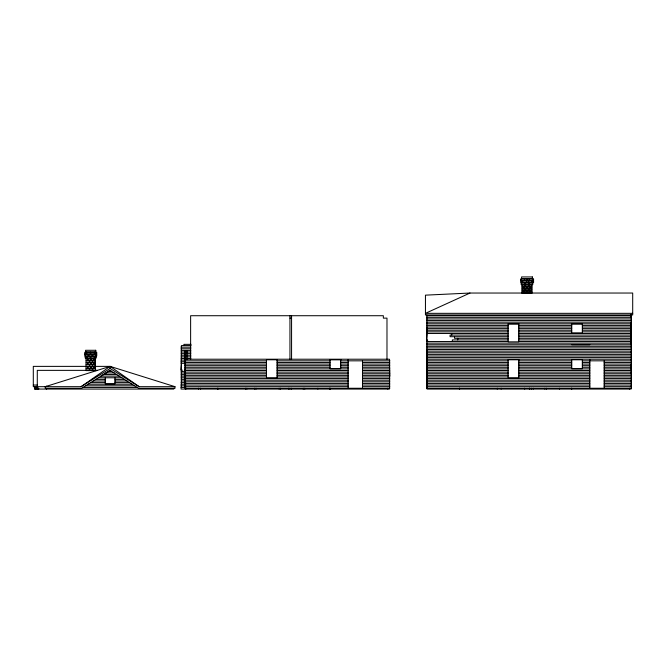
<?xml version="1.0" encoding="UTF-8"?>
<svg xmlns="http://www.w3.org/2000/svg" width="666" height="666" viewBox="0 0 666 666"><rect width="100%" height="100%" fill="white"/><g stroke="black" fill="none" stroke-linecap="round" stroke-linejoin="round"><path stroke-width="1" d="M34.699 386.655L34.499 387.445L38.012 387.462M34.915 387.445L34.499 389.061L173.793 389.061L173.593 388.295M38.478 389.061L38.678 388.295L38.678 389.061M46.445 389.061L46.645 388.295L46.645 389.061M181.485 347.177L181.06 348.793L190.834 348.793M181.485 348.793L181.06 350.408L190.834 350.408M181.485 350.408L181.06 352.014L190.834 352.014M181.485 352.014L181.06 353.629L190.834 353.629M181.485 353.629L181.06 355.244L190.834 355.244M181.485 355.244L181.06 356.859L190.834 356.859M181.485 358.475L181.06 360.09L185.639 360.09M181.485 360.09L181.06 361.696L185.639 361.696M181.485 361.696L181.06 363.311L185.639 363.311M181.485 363.311L181.06 369.772L181.976 369.772L181.976 371.378M181.485 372.993L181.06 374.608L185.639 374.608M181.485 376.148L181.06 377.764L185.639 377.764M181.485 377.764L181.06 379.379L185.639 379.379M389.41 388.261L389.41 389.061L181.06 389.061L181.485 379.379M426.848 314.951L426.648 315.717L631.501 315.717L631.193 314.527M427.064 315.717L426.648 317.332L631.501 317.332L631.085 315.717M427.064 317.332L426.648 318.947L631.501 318.947L631.085 317.332M427.064 318.947L426.648 320.562L631.501 320.562L631.085 318.947M427.064 320.562L426.648 322.178L631.501 322.178L631.085 320.562M427.064 322.178L426.648 323.784L631.501 323.784L631.085 322.178L631.085 344.763M427.064 323.784L426.648 325.399L508.133 325.399M427.064 325.399L426.648 327.014L508.133 327.014M427.064 328.629L426.648 330.244L508.133 330.244M427.064 330.244L426.648 331.859L508.133 331.859M427.064 331.859L426.648 333.466L508.133 333.466M427.064 333.466L426.648 339.926L427.564 339.926L427.564 341.541M427.064 343.148L426.648 344.763L631.501 344.763L631.068 343.082M427.064 346.312L426.648 347.918L631.501 347.918L631.085 346.312M427.064 347.918L426.648 349.533L631.501 349.533L631.085 347.918M631.085 386.655L631.501 388.261L426.648 388.261L426.648 351.149L427.064 349.533L427.064 389.061L631.085 389.061L631.085 388.261M181.485 374.608L181.06 376.148L185.639 376.148M427.064 344.763L426.648 346.312L631.501 346.312L631.068 344.697L631.485 344.697M86.247 366.375L33.3 366.375L33.3 386.68L81.069 386.68L110.123 366.375L174.983 386.68L174.983 388.295L138.703 388.295L110.123 370.404L100.932 376.148L119.306 376.148M81.069 386.68L110.123 368.498L110.123 366.375L94.547 366.375M110.123 370.404L81.535 388.295L45.255 388.295L45.255 386.68L110.123 366.375L139.169 386.68L174.983 386.68M469.996 293.04L425.449 295.155L425.449 314.951L632.7 314.951L632.7 293.04L469.996 293.04L425.449 313.336L632.7 313.336M45.255 386.68L46.87 386.172M34.915 389.061L37.737 388.628M521.986 293.198L524.683 293.198M525.099 293.198L528.829 293.198M529.245 293.198L531.943 293.198M289.951 318.132L291.566 318.132M518.756 325.399L571.728 325.399M582.342 325.399L631.501 325.399L631.085 323.784M518.756 327.014L571.728 327.014M582.342 327.014L631.501 327.014L631.085 325.399M508.133 328.629L426.648 328.629L427.064 327.014L426.648 341.541L508.133 341.541M518.756 328.629L571.728 328.629M582.342 328.629L631.501 328.629L631.085 327.014M518.756 330.244L571.728 330.244M582.342 330.244L631.501 330.244L631.085 328.629M518.756 331.859L571.728 331.859M582.342 331.859L631.501 331.859L631.085 330.244M518.756 333.466L631.501 333.466L631.085 331.859M508.133 335.081L450.074 335.081L450.074 336.696L508.133 336.696M518.756 335.081L631.501 335.081L631.085 333.466M631.485 336.63L631.068 336.63L631.501 338.311L518.756 338.311M518.756 336.696L631.501 336.696L631.085 335.081M508.133 338.311L454.52 338.311L454.52 336.696M508.133 339.926L452.331 339.926L452.331 341.541M518.756 339.926L631.501 339.926L631.068 338.236M631.485 341.467L631.068 341.467L631.501 343.148L426.648 343.148L426.981 341.849M518.756 341.541L631.501 341.541L631.068 339.851M191.075 344.347L183.916 344.347L183.916 345.562M571.728 344.697L589.826 344.697M191.075 345.562L181.485 345.562L181.06 347.177L190.834 347.177M426.648 351.149L631.501 351.149L631.085 349.533M426.648 352.764L631.501 352.764L631.085 351.149M426.648 354.379L631.501 354.379L631.085 352.764M184.965 355.594L185.381 355.594M426.648 355.594L427.064 355.594M426.648 355.994L631.501 355.994L631.085 354.379M426.648 357.6L631.501 357.6L631.085 355.994M190.834 358.475L181.06 358.475L181.485 356.859L181.06 371.378L185.073 371.378M184.965 359.215L389.41 359.215L389.826 360.83L340.667 360.83M426.648 359.215L631.501 359.215L631.085 357.6M329.936 359.557L341.35 359.557M184.965 360.173L185.381 360.173M426.648 360.173L427.064 360.173M184.965 360.83L266.458 360.83M277.073 360.83L330.045 360.83M426.648 360.83L508.133 360.83M518.756 360.83L571.728 360.83M582.342 360.83L631.501 360.83L631.085 359.215M184.965 362.446L266.458 362.446M277.073 362.446L330.045 362.446M340.667 362.446L348.151 362.446M362.495 362.446L389.826 362.446L389.41 360.83M426.648 362.446L508.133 362.446M518.756 362.446L571.728 362.446M582.342 362.446L589.826 362.446M604.17 362.446L631.501 362.446L631.085 360.83M184.965 364.061L266.458 364.061M277.073 364.061L330.045 364.061M340.667 364.061L348.151 364.061M362.495 364.061L389.826 364.061L389.41 362.446M426.648 364.061L508.133 364.061M518.756 364.061L571.728 364.061M582.342 364.061L589.826 364.061M604.17 364.061L631.501 364.061L631.085 362.446M184.965 365.676L266.458 365.676M277.073 365.676L330.045 365.676M340.667 365.676L348.151 365.676M362.495 365.676L389.826 365.676L389.41 364.061L389.826 376.964L362.495 376.964M426.648 365.676L508.133 365.676M518.756 365.676L571.728 365.676M582.342 365.676L589.826 365.676M604.17 365.676L631.501 365.676L631.085 364.061L631.501 376.964L604.17 376.964M184.965 367.282L266.458 367.282M277.073 367.282L330.045 367.282M340.667 367.282L348.151 367.282M362.495 367.282L389.826 367.282L389.41 365.676M426.648 367.282L508.133 367.282M518.756 367.282L571.728 367.282M582.342 367.282L589.826 367.282M604.17 367.282L631.501 367.282L631.085 365.676M184.965 368.897L266.458 368.897M277.073 368.897L348.151 368.897M362.495 368.897L389.826 368.897L389.41 367.282M426.648 368.897L508.133 368.897M518.756 368.897L589.826 368.897M604.17 368.897L631.501 368.897L631.085 367.282M184.965 369.938L185.381 369.938M426.648 369.938L427.064 369.938M97.386 370.363L37.288 370.363L37.288 389.061M85.997 370.604L87.612 370.604M88.029 370.604L90.751 370.604M91.167 370.604L94.164 370.604M184.965 370.512L266.458 370.512M277.073 370.512L348.151 370.512M362.495 370.512L389.826 370.512L389.41 368.897M426.648 370.512L508.133 370.512M518.756 370.512L589.826 370.512M604.17 370.512L631.501 370.512L631.085 368.897M108.666 371.312L111.572 371.312M181.402 371.686L181.06 372.993L185.639 372.993M184.965 372.127L266.458 372.127M277.073 372.127L348.151 372.127M362.495 372.127L389.826 372.127L389.41 370.512M426.648 372.127L508.133 372.127M518.756 372.127L589.826 372.127M604.17 372.127L631.501 372.127L631.085 370.512M106.085 372.927L114.152 372.927M184.965 373.743L266.458 373.743M277.073 373.743L348.151 373.743M362.495 373.743L389.826 373.743L389.41 372.127M426.648 373.743L508.133 373.743M518.756 373.743L589.826 373.743M604.17 373.743L631.501 373.743L631.085 372.127M103.505 374.542L116.733 374.542M184.965 375.358L266.458 375.358M277.073 375.358L348.151 375.358M362.495 375.358L389.826 375.358L389.41 373.743M426.648 375.358L508.133 375.358M518.756 375.358L589.826 375.358M604.17 375.358L631.501 375.358L631.085 373.743M184.965 376.964L266.458 376.964M277.073 376.964L348.151 376.964M426.648 376.964L508.133 376.964M518.756 376.964L589.826 376.964M98.352 377.764L121.886 377.764M184.965 378.579L348.151 378.579M362.495 378.579L389.826 378.579L389.41 376.964M426.648 378.579L589.826 378.579M604.17 378.579L631.501 378.579L631.085 376.964M95.779 379.379L105.261 379.379M114.977 379.379L124.467 379.379M184.965 380.194L348.151 380.194M362.495 380.194L389.826 380.194L389.41 378.579M426.648 380.194L589.826 380.194M604.17 380.194L631.501 380.194L631.085 378.579M93.198 380.994L105.261 380.994M114.977 380.994L127.04 380.994M181.06 380.994L185.223 380.994M184.965 381.809L348.151 381.809M362.495 381.809L389.826 381.809L389.41 380.194M426.648 381.809L589.826 381.809M604.17 381.809L631.501 381.809L631.085 380.194M90.618 382.609L105.261 382.609M114.977 382.609L129.62 382.609M181.06 382.609L185.789 382.609M184.965 383.425L348.151 383.425M362.495 383.425L389.826 383.425L389.41 381.809M426.648 383.425L589.826 383.425M604.17 383.425L631.501 383.425L631.085 381.809M88.045 384.224L132.201 384.224M181.06 384.224L185.789 384.224M33.3 385.048L37.338 385.048M184.965 385.04L348.151 385.04M362.495 385.04L389.826 385.04L389.41 383.425M426.648 385.04L589.826 385.04M604.17 385.04L631.501 385.04L631.085 383.425M85.464 385.83L134.773 385.83M181.06 385.83L185.789 385.83M184.965 386.655L348.151 386.655M362.495 386.655L389.826 386.655L389.41 385.04M426.648 386.655L589.826 386.655M604.17 386.655L631.501 386.655L631.085 385.04M82.884 387.445L137.354 387.445M181.06 387.445L185.789 387.445M110.123 368.498L139.169 386.68M631.177 314.527L631.301 314.951M389.41 386.655L389.826 388.261L184.965 388.261L184.965 351.149L186.996 351.149L186.996 359.69M631.085 314.277L631.085 317.099M629.47 388.261L629.47 389.061M604.17 360.83L604.17 388.261M589.826 359.557L589.826 388.261M571.803 388.261L571.803 389.061M571.595 388.261L571.503 389.061M559.548 388.261L559.548 389.061M546.486 388.261L546.486 389.061M544.871 388.261L544.871 389.061M533.241 388.261L533.241 389.061M533.158 278.971L533.158 282.617M532.367 282.617L532.367 283.033M531.943 278.555L531.943 278.971M531.967 282.617L531.967 281.002L533.583 281.002L533.583 282.617L520.754 282.617L520.754 281.002L522.36 281.002L522.36 282.617M531.551 282.617L531.551 281.002L528.896 281.002L528.896 282.617M531.526 284.648L531.526 285.065M531.526 286.68L531.526 287.096M531.635 388.261L531.635 389.061M529.778 388.245L529.778 389.061M529.62 278.971L529.62 280.586L533.583 280.586L533.583 278.971L520.754 278.971L520.754 280.586L524.292 280.586L524.292 278.971M529.412 388.245L529.412 389.061M529.204 278.971L529.204 280.586L527.489 280.586L527.489 278.971M529.22 284.648L529.22 283.033L532.767 283.033L532.767 284.648L521.17 284.648L521.17 283.033L524.716 283.033L524.716 284.648M528.796 284.648L528.796 283.033L525.133 283.033L525.133 284.648M528.479 282.617L528.479 281.002L526.864 281.002L526.864 282.617M527.072 278.971L527.072 280.586L524.716 280.586L524.716 278.971M526.448 282.617L526.448 281.002L522.785 281.002L522.785 282.617M524.708 388.245L524.708 389.061M522.402 284.648L522.402 293.198M521.986 278.555L521.986 278.971M521.57 282.617L521.57 284.648M521.17 278.971L521.17 281.002M501.14 388.245L501.14 389.061M497.244 388.245L497.244 389.061M459.64 388.261L459.64 389.061M459.432 388.261L459.432 389.061M457.75 338.311L457.75 339.926M451.773 333.466L451.773 335.081M387.795 388.261L387.795 389.061M386.979 359.215L386.979 318.132L383.35 318.132L383.35 315.717L190.626 315.717L190.626 359.215M362.495 360.83L362.495 388.261M348.151 359.557L348.151 388.261M330.128 388.261L330.128 389.061M329.911 388.261L329.911 389.061M329.82 388.261L329.82 389.061M317.865 388.261L317.865 389.061M304.812 388.261L304.812 389.061M303.197 388.261L303.197 389.061M291.566 315.717L291.566 359.215M291.566 388.261L291.566 389.061M289.951 315.717L289.951 359.215M289.951 388.261L289.951 389.061M288.686 388.245L288.686 389.061M280.453 388.245L280.453 389.061M279.104 388.245L279.104 389.061M256.01 388.245L256.01 389.061M254.712 388.245L254.712 389.061M246.895 388.245L246.895 389.061M245.596 388.245L245.596 389.061M217.965 388.261L217.965 389.061M217.749 388.261L217.749 389.061M200.616 388.245L200.616 389.061M198.46 388.245L198.46 389.061M185.906 388.245L185.906 389.061M185.381 351.149L185.381 389.061M114.977 377.855L114.977 383.832L105.261 383.832L105.261 377.855M96.32 352.314L96.32 355.96M95.921 355.96L95.921 356.377M95.921 370.82L95.921 370.179L92.732 370.179L92.732 368.573L95.504 368.573L95.504 370.179M95.504 351.898L95.504 352.314M95.08 357.992L95.08 368.573M94.705 352.314L94.705 353.929L96.737 353.929L96.737 352.314L84.757 352.314L84.757 353.929L86.372 353.929L86.372 352.314M94.705 357.992L94.705 356.377L96.32 356.377L96.32 357.992L85.181 357.992L85.181 356.377L86.788 356.377L86.788 357.992M94.289 352.314L94.289 353.929L90.751 353.929L90.751 352.314M94.289 357.992L94.289 356.377L90.751 356.377L90.751 357.992M92.674 355.96L92.674 354.345L96.737 354.345L96.737 355.96L84.757 355.96L84.757 354.345L88.295 354.345L88.295 355.96M92.258 355.96L92.258 354.345L88.72 354.345L88.72 355.96M90.326 352.314L90.326 353.929L86.788 353.929L86.788 352.314M90.326 357.992L90.326 356.377L87.213 356.377L87.213 357.992M85.997 351.898L85.997 352.314M85.573 355.96L85.573 357.992M85.181 353.929L85.181 354.345M532.367 276.939L521.57 276.939L521.57 278.555L532.367 278.555L532.367 276.939M524.683 285.065L521.986 285.065L521.986 286.68L524.683 286.68L524.683 285.065M528.829 285.065L525.099 285.065L525.099 286.68L528.829 286.68L528.829 285.065M531.943 285.065L529.245 285.065L529.245 286.68L531.943 286.68L531.943 285.065M523.601 287.096L521.986 287.096L521.986 288.711L523.601 288.711L523.601 287.096M526.548 287.096L524.017 287.096L524.017 288.711L526.548 288.711L526.548 287.096M529.911 287.096L526.964 287.096L526.964 288.711L529.911 288.711L529.911 287.096M531.943 287.096L530.336 287.096L530.336 288.711L531.943 288.711L531.943 287.096M524.683 289.127L521.986 289.127L521.986 290.742L524.683 290.742L524.683 289.127M528.829 289.127L525.099 289.127L525.099 290.742L528.829 290.742L528.829 289.127M531.943 289.127L529.245 289.127L529.245 290.742L531.943 290.742L531.943 289.127M523.601 291.167L521.986 291.167L521.986 292.774L523.601 292.774L523.601 291.167M526.548 291.167L524.017 291.167L524.017 292.774L526.548 292.774L526.548 291.167M529.911 291.167L526.964 291.167L526.964 292.774L529.911 292.774L529.911 291.167M531.943 291.167L530.336 291.167L530.336 292.774L531.943 292.774L531.943 291.167M518.756 323.917L508.133 323.917L508.133 341.849L518.756 341.849L518.756 323.917M582.342 323.917L571.728 323.917L571.728 332.883L582.342 332.883L582.342 323.917M95.779 350.283L85.573 350.283L85.573 351.898L95.779 351.898L95.779 350.283M87.612 358.408L85.997 358.408L85.997 360.023L87.612 360.023L87.612 358.408M90.751 358.408L88.029 358.408L88.029 360.023L90.751 360.023L90.751 358.408M93.473 358.408L91.167 358.408L91.167 360.023L93.473 360.023L93.473 358.408M95.504 358.408L93.889 358.408L93.889 360.023L95.504 360.023L95.504 358.408M277.073 359.773L266.458 359.773L266.458 377.705L277.073 377.705L277.073 359.773M340.667 359.773L330.045 359.773L330.045 368.739L340.667 368.739L340.667 359.773M518.756 359.773L508.133 359.773L508.133 377.705L518.756 377.705L518.756 359.773M582.342 359.773L571.728 359.773L571.728 368.739L582.342 368.739L582.342 359.773M89.386 360.439L85.997 360.439L85.997 362.054L89.386 362.054L89.386 360.439M92.316 360.439L89.802 360.439L89.802 362.054L92.316 362.054L92.316 360.439M95.504 360.439L92.732 360.439L92.732 362.054L95.504 362.054L95.504 360.439M87.612 362.471L85.997 362.471L85.997 364.086L87.612 364.086L87.612 362.471M90.751 362.471L88.029 362.471L88.029 364.086L90.751 364.086L90.751 362.471M93.473 362.471L91.167 362.471L91.167 364.086L93.473 364.086L93.473 362.471M95.504 362.471L93.889 362.471L93.889 364.086L95.504 364.086L95.504 362.471M89.386 364.502L85.997 364.502L85.997 366.117L89.386 366.117L89.386 364.502M92.316 364.502L89.802 364.502L89.802 366.117L92.316 366.117L92.316 364.502M95.504 364.502L92.732 364.502L92.732 366.117L95.504 366.117L95.504 364.502M87.612 366.541L85.997 366.541L85.997 368.148L87.612 368.148L87.612 366.541M90.751 366.541L88.029 366.541L88.029 368.148L90.751 368.148L90.751 366.541M93.473 366.541L91.167 366.541L91.167 368.148L93.473 368.148L93.473 366.541M95.504 366.541L93.889 366.541L93.889 368.148L95.504 368.148L95.504 366.541M89.386 368.573L85.997 368.573L85.997 370.179L89.386 370.179L89.386 368.573M92.316 368.573L89.802 368.573L89.802 370.179L92.316 370.179L92.316 368.573"/></g></svg>
